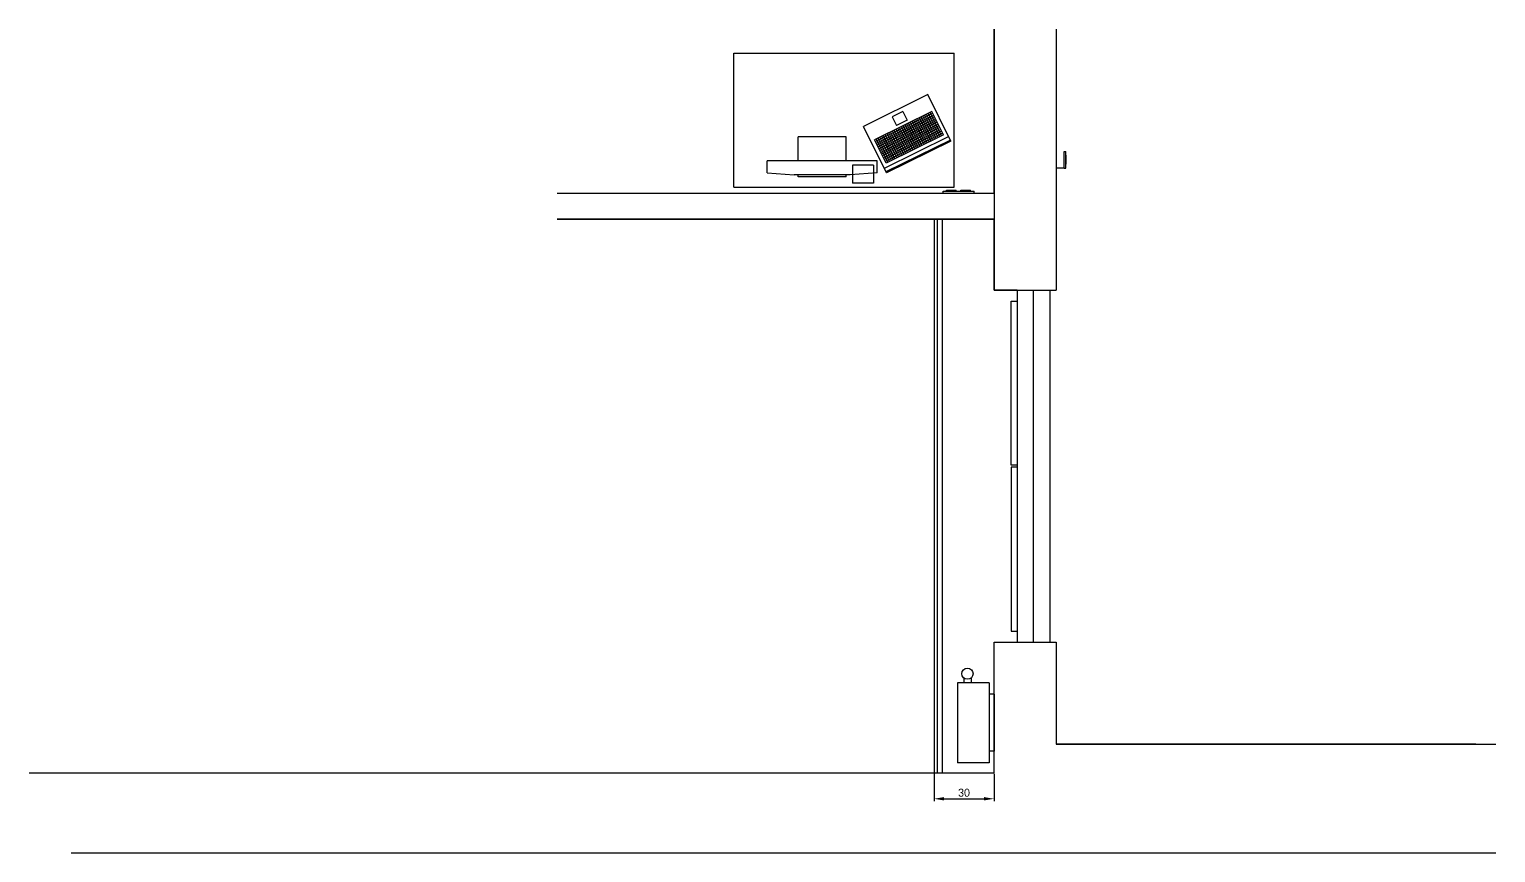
# Model space of a CAD drawing. Header units: millimetres. Extents: x 976 to 9349, y -1578 to 2211.
# Drawn here: x 7665 to 8398, y 1504 to 1916 of the extents above; entities that cross this region are included whole.
import ezdxf

# ---------------------------------------------------------------- set-up
doc = ezdxf.new("R2010")
doc.units = ezdxf.units.MM
for name, color, linetype in [('Elektryka - obudowy', 174, 'Continuous'), ('Grzejniki', 12, 'Continuous'), ('Listwy', 42, 'Continuous'), ('Meble', 42, 'Continuous'), ('Okna', 7, 'Continuous'), ('Płytki', 254, 'Continuous'), ('Urządzenia', 183, 'Continuous'), ('Ściany', 7, 'Continuous')]:
    doc.layers.add(name, color=color, linetype=linetype)
doc.dimstyles.new('ISO-25', dxfattribs={"dimtxt": 4, "dimasz": 5, "dimexe": 1.25, "dimexo": 0.625, "dimgap": 1, "dimtad": 1, "dimtxsty": 'Standard', "dimcen": 2.5, "dimadec": 0, "dimazin": 0, "dimtfac": 1, "dimtmove": 0, "dimatfit": 3, "dimfxl": 1, "dimarcsym": 0})

# ---------------------------------------------------------------- blocks, each defined once
blk = doc.blocks.new('Z$W@#14945')
for p, q in [((3, 176), (3, 0)), ((11, 176), (11, 0)), ((0, 88.5), (0, 170.5)), ((0, 170.5), (3, 170.5)), ((3, 88.5), (0, 88.5)), ((3, 87.5), (0, 87.5)), ((0, 87.5), (0, 5.5)), ((0, 5.5), (3, 5.5))]:
    blk.add_line(p, q)
blk = doc.blocks.new('Z$W@#8909')
for p, q in [((3, 176), (11, 176)), ((3, 0), (11, 0))]:
    blk.add_line(p, q)
blk.add_blockref('Z$W@#14945', (0, 0))
blk = doc.blocks.new('Z$W@#25200')
for p, q in [((0, 0), (0, 67)), ((0, 67), (110, 67)), ((110, 0), (110, 67)), ((0, 0), (110, 0))]:
    blk.add_line(p, q)
blk = doc.blocks.new('Z$W@#19796')
for p, q in [((2, 55), (1, 41.5)), ((2, 55), (8, 55)), ((8, 0), (8, 55)), ((0, 39.5), (1, 39.5)), ((0, 15.5), (0, 39.5)), ((1, 13.5), (1, 41.5)), ((8, 39.5), (20, 39.5)), ((20, 15.5), (20, 39.5)), ((0, 15.5), (1, 15.5)), ((8, 15.5), (20, 15.5)), ((2, 0), (1, 13.5)), ((2, 0), (8, 0))]:
    blk.add_line(p, q)
blk = doc.blocks.new('Z$W@#14798')
for p, q in [((0, 26), (0, 0)), ((0, 26), (36, 26)), ((0, 25.88), (36, 25.88)), ((0, 25.38), (36, 25.38)), ((0, 23.5), (36, 23.5)), ((36, 26), (36, 0)), ((2, 21.5), (34, 21.5)), ((2, 21.5), (2, 8.5)), ((2, 20.5), (34, 20.5)), ((2, 19.5), (34, 19.5)), ((2, 18.5), (34, 18.5)), ((2, 17.5), (34, 17.5)), ((2, 16.5), (34, 16.5)), ((2, 15.5), (34, 15.5)), ((3, 21.5), (3, 8.5)), ((4, 21.5), (4, 8.5)), ((5, 21.5), (5, 8.5)), ((6, 21.5), (6, 8.5)), ((7, 21.5), (7, 8.5)), ((8, 21.5), (8, 8.5)), ((9, 21.5), (9, 8.5)), ((10, 21.5), (10, 8.5)), ((11, 21.5), (11, 8.5)), ((12, 21.5), (12, 8.5)), ((13, 21.5), (13, 8.5)), ((14, 21.5), (14, 8.5)), ((15, 21.5), (15, 8.5)), ((16, 21.5), (16, 8.5)), ((17, 21.5), (17, 8.5)), ((18, 21.5), (18, 8.5)), ((19, 21.5), (19, 8.5)), ((20, 21.5), (20, 8.5)), ((21, 21.5), (21, 8.5)), ((22, 21.5), (22, 8.5)), ((23, 21.5), (23, 8.5)), ((24, 21.5), (24, 8.5)), ((25, 21.5), (25, 8.5)), ((26, 21.5), (26, 8.5)), ((27, 21.5), (27, 8.5)), ((28, 21.5), (28, 8.5)), ((29, 21.5), (29, 8.5)), ((30, 21.5), (30, 8.5)), ((31, 21.5), (31, 8.5)), ((32, 21.5), (32, 8.5)), ((33, 21.5), (33, 8.5)), ((34, 21.5), (34, 8.5)), ((2, 14.5), (34, 14.5)), ((2, 13.5), (34, 13.5)), ((2, 12.5), (34, 12.5)), ((2, 11.5), (34, 11.5)), ((2, 10.5), (34, 10.5)), ((2, 9.5), (34, 9.5)), ((2, 8.5), (34, 8.5)), ((0, 0), (36, 0)), ((15, 7), (21, 7)), ((15, 2), (15, 7)), ((15, 2), (21, 2)), ((21, 2), (21, 7))]:
    blk.add_line(p, q)
blk = doc.blocks.new('Z$W@#20798')
for p, q in [((0, 9), (0, 0)), ((0, 9), (10.5, 9)), ((10.5, 9), (10.5, 0)), ((0, 0), (10.5, 0))]:
    blk.add_line(p, q)
blk = doc.blocks.new('Z$W@#19311')
for p, q in [((0, 1), (0, 0.1)), ((0, 1), (8.4, 1)), ((0, 0.1), (8.4, 0.1)), ((1.95, 0.1), (1.95, 0)), ((1.95, 0), (6.45, 0)), ((6.45, 0.1), (6.45, 0)), ((8.4, 1), (8.4, 0.1))]:
    blk.add_line(p, q)
blk = doc.blocks.new('Z$W@#16244')
for p, q in [((0, 1.5), (0, 0.6)), ((0, 1.5), (15.5, 1.5)), ((0, 0.6), (15.5, 0.6)), ((1.75, 0.6), (1.75, 0)), ((1.75, 0), (6.65, 0)), ((6.65, 0.6), (6.65, 0)), ((8.85, 0.6), (8.85, 0)), ((8.85, 0), (13.75, 0)), ((13.75, 0.6), (13.75, 0)), ((15.5, 1.5), (15.5, 0.6))]:
    blk.add_line(p, q)
blk = doc.blocks.new('Z$W@#8447')
for p, q in [((15.8, 40), (0, 40)), ((0, 40), (0, 0)), ((3.2, 42.36), (3.2, 40)), ((6.8, 42.36), (6.8, 40)), ((15.8, 40), (15.8, 0)), ((18.3, 34.3), (15.8, 34.3)), ((18.3, 34.3), (18.3, 5.7)), ((15.8, 0), (0, 0)), ((18.3, 5.7), (15.8, 5.7))]:
    blk.add_line(p, q)
blk.add_circle((5, 44.5), 2.8)
blk = doc.blocks.new('*D640')
at = {"layer": 'Defpoints', "color": 0}
for p in [(8116.84, 1544.16), (8146.84, 1544.16), (8146.84, 1531.13)]:
    blk.add_point(p, dxfattribs=at)
at = {"layer": 'Grzejniki', "color": 0, "lineweight": -2}
for p, q in [((8116.84, 1543.54), (8116.84, 1529.88)), ((8146.84, 1543.54), (8146.84, 1529.88)), ((8121.84, 1531.13), (8141.84, 1531.13))]:
    blk.add_line(p, q, dxfattribs=at)
at = {"layer": 'Grzejniki', "color": 0}
for points in [[(8121.84, 1531.97), (8121.84, 1530.3), (8116.84, 1531.13)], [(8141.84, 1530.3), (8141.84, 1531.97), (8146.84, 1531.13)]]:
    blk.add_solid(points, dxfattribs=at)
at = {"layer": 'Grzejniki', "color": 0, "insert": (8131.84, 1534.13), "char_height": 4, "attachment_point": 5}
blk.add_mtext('30', dxfattribs=at)

msp = doc.modelspace()

# ---------------------------------------------------------------- linework, layer by layer
at = {"layer": 'Elektryka - obudowy'}
msp.add_line((8181.842, 1846.513), (8177.842, 1846.513), dxfattribs=at)
at = {"layer": 'Listwy'}
for p, q in [((8146.842, 1834.063), (8146.842, 1915.963)), ((7928.442, 1834.063), (8146.842, 1834.063)), ((8146.842, 1821.063), (7928.442, 1821.063)), ((8146.842, 1785.463), (8146.842, 1821.063)), ((8158.342, 1785.463), (8146.842, 1785.463)), ((8146.842, 1544.163), (8146.842, 1609.463)), ((8146.842, 1609.463), (8158.342, 1609.463)), ((7664.542, 1544.163), (8146.842, 1544.163))]:
    msp.add_line(p, q, dxfattribs=at)
at = {"layer": 'Płytki'}
msp.add_line((8387.642, 1558.463), (8177.842, 1558.463), dxfattribs=at)
at = {"layer": 'Ściany'}
for p, q in [((8146.842, 1915.963), (8146.842, 1785.463)), ((8177.842, 1915.963), (8177.842, 1785.463)), ((7928.442, 1834.063), (8146.842, 1834.063)), ((7928.442, 1821.063), (8146.842, 1821.063)), ((8116.842, 1821.063), (8116.842, 1544.163)), ((8118.342, 1821.063), (8118.342, 1544.163)), ((8120.842, 1821.063), (8120.842, 1544.163)), ((8146.842, 1785.463), (8177.842, 1785.463)), ((8174.842, 1609.463), (8174.842, 1785.463)), ((8146.842, 1609.463), (8177.842, 1609.463)), ((8146.842, 1544.163), (8146.842, 1609.463)), ((8177.842, 1609.463), (8177.842, 1558.463)), ((8177.842, 1558.463), (8397.642, 1558.463)), ((7664.542, 1544.163), (8146.842, 1544.163)), ((7685.442, 1504.163), (8397.642, 1504.163))]:
    msp.add_line(p, q, dxfattribs=at)

# ---------------------------------------------------------------- block references
at = {"layer": 'Elektryka - obudowy', "rotation": 90}
msp.add_blockref('Z$W@#19311', (8182.842, 1846.513), dxfattribs=at)
at = {"layer": 'Elektryka - obudowy', "xscale": -1, "rotation": -180}
msp.add_blockref('Z$W@#16244', (8121.342, 1835.563), dxfattribs=at)
at = {"layer": 'Grzejniki'}
msp.add_blockref('Z$W@#8447', (8128.542, 1549.163), dxfattribs=at)
at = {"layer": 'Meble'}
msp.add_blockref('Z$W@#25200', (8016.842, 1837.063), dxfattribs=at)
at = {"layer": 'Okna'}
msp.add_blockref('Z$W@#8909', (8155.342, 1609.463), dxfattribs=at)
at = {"layer": 'Urządzenia'}
for name, p, rotation in [('Z$W@#14798', (8113.824, 1883.362), -153.7316012004328), ('Z$W@#19796', (8088.437, 1842.228), 90)]:
    msp.add_blockref(name, p, dxfattribs=dict(at, rotation=rotation))
at = {"layer": 'Urządzenia', "xscale": -1}
msp.add_blockref('Z$W@#20798', (8086.652, 1838.965), dxfattribs=at)

# ---------------------------------------------------------------- dimensions: what is measured, and where the dimension line sits
at = {"layer": 'Grzejniki'}
dim = msp.add_linear_dim(base=(8146.842, 1531.132), p1=(8116.842, 1544.163), p2=(8146.842, 1544.163), dimstyle='ISO-25', dxfattribs=at)
dim.commit()
dim.dimension.update_dxf_attribs({"geometry": '*D640', "text_midpoint": (8131.842, 1534.132)})

doc.saveas('drawing.dxf')
